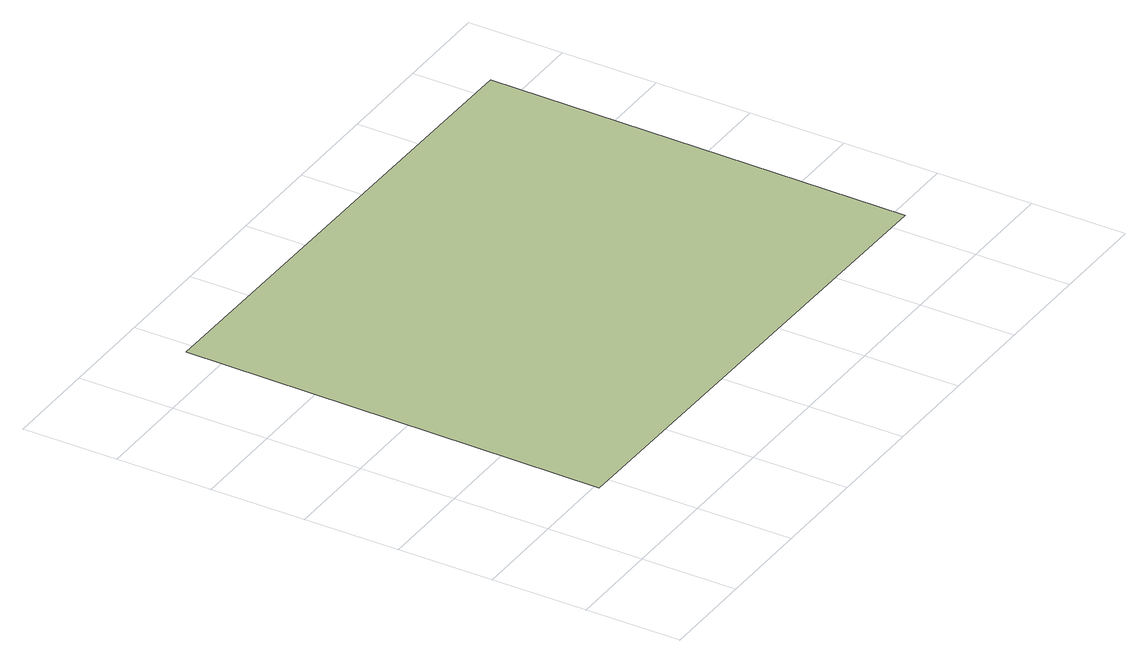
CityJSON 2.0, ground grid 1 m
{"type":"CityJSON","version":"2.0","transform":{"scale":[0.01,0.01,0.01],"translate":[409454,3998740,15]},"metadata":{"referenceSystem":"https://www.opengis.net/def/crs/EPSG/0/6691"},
"CityObjects":{
"terrain1":{"type":"TINRelief","attributes":{"name":"54391759","lod":1},"geometry":[{"type":"CompositeSurface","lod":"1","boundaries":[[[0,1,2,3]]]}]},
"terrain2":{"type":"TINRelief","attributes":{"name":"54391759","lod":1},"geometry":[{"type":"CompositeSurface","lod":"1","boundaries":[[[0,1,2,3]]]}]}
},
"vertices":[
[624,89,90],[84,95,90],[89,538,90],[628,533,90]
]}
